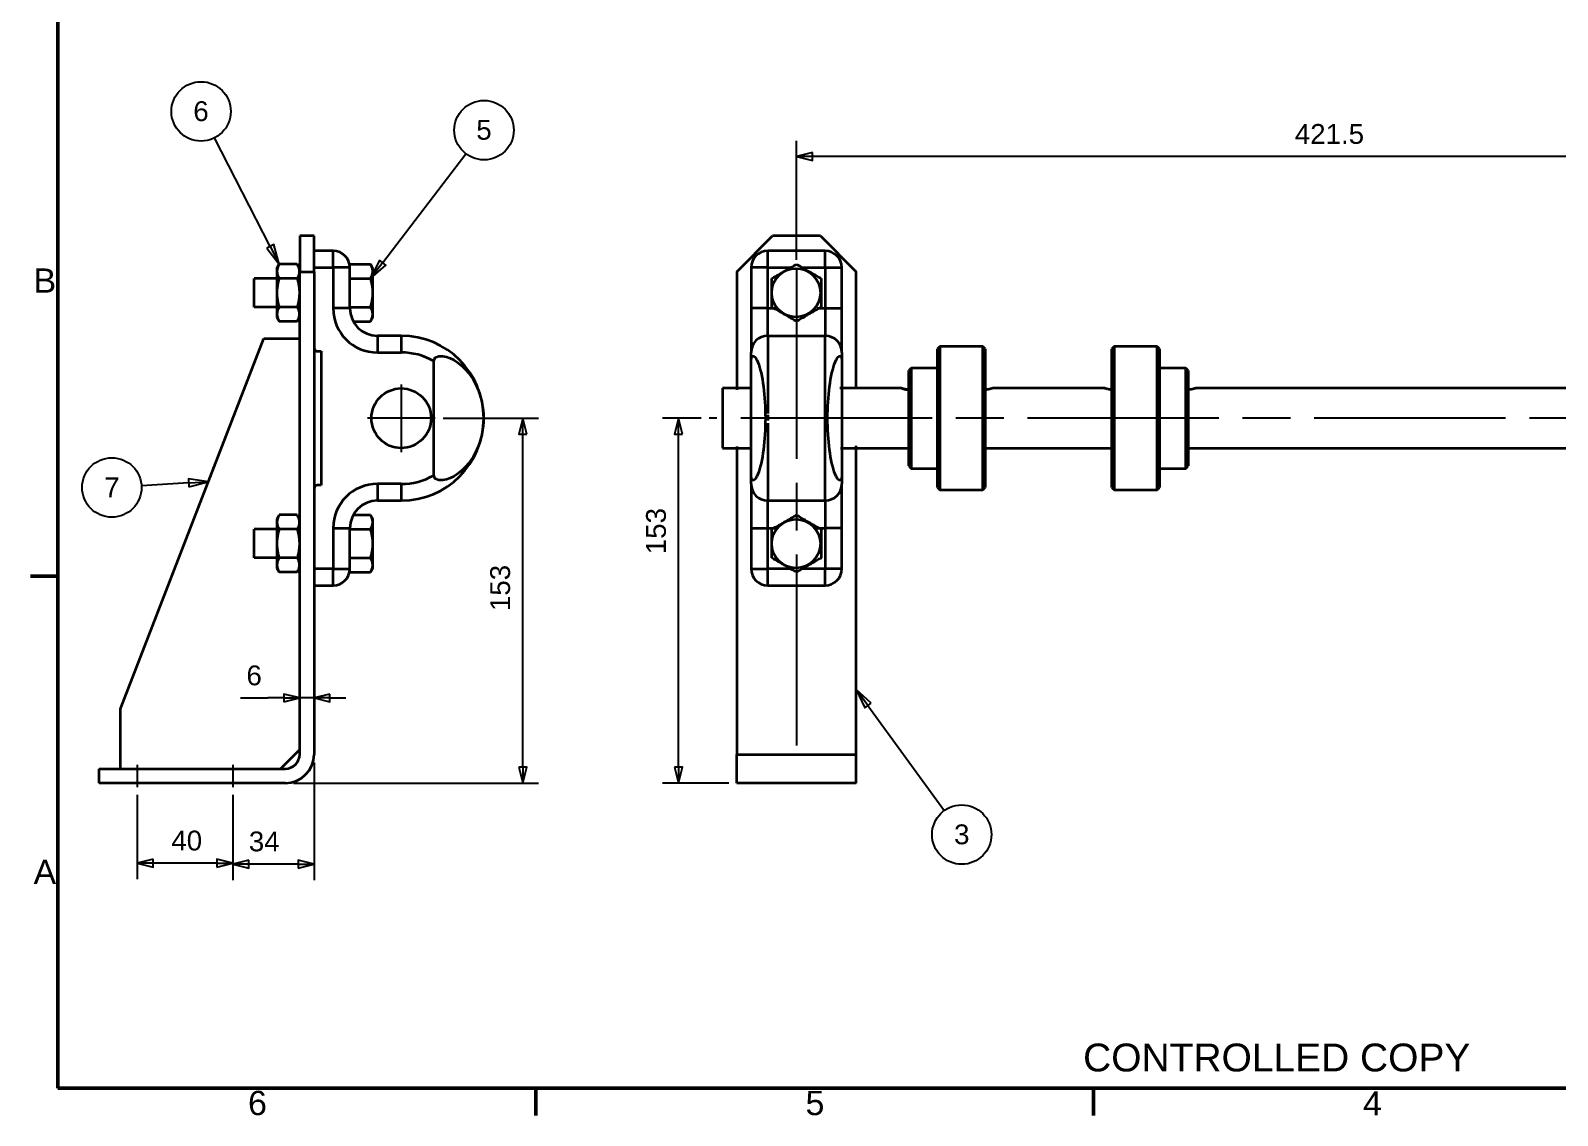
# Paper-space layout 'Roller Drive Assly' of a CAD drawing. Header units: millimetres. Extents: x 0 to 420, y 0 to 297.
# Drawn here: x 6.6 to 198.3, y 6.6 to 142.8 of the extents above; entities that cross this region are included whole.
import ezdxf

# ---------------------------------------------------------------- set-up
doc = ezdxf.new("R2010")
doc.units = ezdxf.units.MM
doc.linetypes.add('ACAD_ISO08W100', pattern=[36, 24, -3, 6, -3])
for name, color, linetype, lineweight in [('2dTransBorder', 7, 'Continuous', 35), ('2dTransTitleBlock', 7, 'Continuous', 35), ('Center Mark', 7, 'ACAD_ISO08W100', 25), ('Centerline', 7, 'ACAD_ISO08W100', 25), ('Dimensions', 5, 'Continuous', 25), ('Leader Lines', 5, 'Continuous', 25), ('Tangent Edges', 7, 'Continuous', 50), ('Visible Edges', 7, 'Continuous', 50)]:
    doc.layers.add(name, color=color, linetype=linetype, lineweight=lineweight)
doc.layers.add('Title', color=7, linetype='Continuous')
doc.styles.add('Current-ISO', font='ARIAL.TTF')
doc.styles.add('Text Style19', font='ARIAL.TTF')
doc.styles.add('Text Style6', font='ARIAL.TTF')

# ---------------------------------------------------------------- blocks, each defined once
blk = doc.blocks.new('2dCenterMark1')
at = {"layer": 'Center Mark', "lineweight": 25}
for p, q in [((53.1, 98.35), (53.1, 89.85)), ((57.35, 94.1), (48.85, 94.1))]:
    blk.add_line(p, q, dxfattribs=at)
blk = doc.blocks.new('2dTransSymbol1')
at = {"color": 179}
for points in [[(68.85, 92.1), (68.35, 94.1), (67.85, 92.1), (68.85, 92.1)], [(67.85, 50.29), (68.35, 48.29), (68.85, 50.29), (67.85, 50.29)]]:
    blk.add_solid(points, dxfattribs=at)
at = {"layer": 'Dimensions', "color": 179, "linetype": 'Continuous', "lineweight": 25, "true_color": 0x262659}
for p, q in [((58.35, 94.1), (70.35, 94.1)), ((68.35, 94.1), (67.85, 92.1)), ((68.35, 92.1), (68.35, 94.1)), ((68.85, 92.1), (68.35, 94.1)), ((67.85, 92.1), (68.85, 92.1)), ((68.35, 50.29), (68.35, 92.1)), ((67.85, 50.29), (68.35, 48.29)), ((68.85, 50.29), (67.85, 50.29)), ((68.35, 50.29), (68.35, 48.29)), ((68.35, 48.29), (68.85, 50.29)), ((39.55, 48.29), (70.35, 48.29))]:
    blk.add_line(p, q, dxfattribs=at)
for points in [[(68.85, 92.1), (68.35, 94.1), (67.85, 92.1), (68.85, 92.1)], [(67.85, 50.29), (68.35, 48.29), (68.85, 50.29), (67.85, 50.29)]]:
    blk.add_lwpolyline(points, dxfattribs=at)
at = {"layer": 'Dimensions', "color": 18, "linetype": 'Continuous', "lineweight": 25, "true_color": 0x000000, "insert": (66.79, 69.88), "char_height": 2.489, "attachment_point": 7, "rotation": 90, "style": 'Text Style6'}
blk.add_mtext('153', dxfattribs=at)
blk = doc.blocks.new('2dCenterLine1')
at = {"layer": 'Centerline', "lineweight": 25}
blk.add_line((407.74, 94.1), (91.76, 94.1), dxfattribs=at)
blk = doc.blocks.new('2dTransSymbol2')
at = {"color": 179}
for points in [[(88.42, 92.1), (87.92, 94.1), (87.42, 92.1), (88.42, 92.1)], [(87.42, 50.29), (87.92, 48.29), (88.42, 50.29), (87.42, 50.29)]]:
    blk.add_solid(points, dxfattribs=at)
at = {"layer": 'Dimensions', "color": 179, "linetype": 'Continuous', "lineweight": 25, "true_color": 0x262659}
for p, q in [((90.76, 94.1), (85.92, 94.1)), ((87.92, 94.1), (87.42, 92.1)), ((87.92, 92.1), (87.92, 94.1)), ((88.42, 92.1), (87.92, 94.1)), ((87.42, 92.1), (88.42, 92.1)), ((87.92, 50.29), (87.92, 92.1)), ((87.42, 50.29), (87.92, 48.29)), ((88.42, 50.29), (87.42, 50.29)), ((87.92, 50.29), (87.92, 48.29)), ((87.92, 48.29), (88.42, 50.29)), ((94.22, 48.29), (85.92, 48.29))]:
    blk.add_line(p, q, dxfattribs=at)
for points in [[(88.42, 92.1), (87.92, 94.1), (87.42, 92.1), (88.42, 92.1)], [(87.42, 50.29), (87.92, 48.29), (88.42, 50.29), (87.42, 50.29)]]:
    blk.add_lwpolyline(points, dxfattribs=at)
at = {"layer": 'Dimensions', "color": 18, "linetype": 'Continuous', "lineweight": 25, "true_color": 0x000000, "insert": (86.36, 77.02), "char_height": 2.489, "attachment_point": 7, "rotation": 90, "style": 'Text Style6'}
blk.add_mtext('153', dxfattribs=at)
blk = doc.blocks.new('2dCenterLine4')
at = {"layer": 'Centerline', "lineweight": 25}
blk.add_line((102.72, 112.99), (102.72, 51.39), dxfattribs=at)
blk = doc.blocks.new('2dTransSymbol7')
at = {"color": 179}
for points in [[(104.72, 127.44), (102.72, 126.94), (104.72, 126.44), (104.72, 127.44)], [(227.17, 126.44), (229.17, 126.94), (227.17, 127.44), (227.17, 126.44)]]:
    blk.add_solid(points, dxfattribs=at)
at = {"layer": 'Dimensions', "color": 179, "linetype": 'Continuous', "lineweight": 25, "true_color": 0x262659}
for p, q in [((102.72, 113.99), (102.72, 128.94)), ((229.17, 113.99), (229.17, 128.94)), ((104.72, 127.44), (102.72, 126.94)), ((104.72, 126.94), (102.72, 126.94)), ((102.72, 126.94), (104.72, 126.44)), ((104.72, 126.44), (104.72, 127.44)), ((227.17, 126.94), (104.72, 126.94)), ((229.17, 126.94), (227.17, 127.44)), ((227.17, 127.44), (227.17, 126.44)), ((227.17, 126.94), (229.17, 126.94)), ((227.17, 126.44), (229.17, 126.94))]:
    blk.add_line(p, q, dxfattribs=at)
for points in [[(104.72, 127.44), (102.72, 126.94), (104.72, 126.44), (104.72, 127.44)], [(227.17, 126.44), (229.17, 126.94), (227.17, 127.44), (227.17, 126.44)]]:
    blk.add_lwpolyline(points, dxfattribs=at)
at = {"layer": 'Dimensions', "linetype": 'Continuous', "lineweight": 25, "insert": (165.29, 128.51), "char_height": 2.489, "attachment_point": 7, "style": 'Text Style6'}
blk.add_mtext('421.5', dxfattribs=at)
blk = doc.blocks.new('2dTransSymbol16')
at = {"color": 179}
for points in [[(38.35, 58.47), (40.35, 58.97), (38.35, 59.47), (38.35, 58.47)], [(44.15, 59.47), (42.15, 58.97), (44.15, 58.47), (44.15, 59.47)]]:
    blk.add_solid(points, dxfattribs=at)
at = {"layer": 'Dimensions', "color": 179, "linetype": 'Continuous', "lineweight": 25, "true_color": 0x262659}
for p, q in [((40.35, 58.97), (38.35, 59.47)), ((38.35, 59.47), (38.35, 58.47)), ((44.15, 59.47), (42.15, 58.97)), ((44.15, 58.47), (44.15, 59.47)), ((32.9, 58.97), (36.35, 58.97)), ((38.35, 58.97), (36.35, 58.97)), ((38.35, 58.97), (40.35, 58.97)), ((38.35, 58.47), (40.35, 58.97)), ((42.15, 58.97), (40.35, 58.97)), ((44.15, 58.97), (42.15, 58.97)), ((42.15, 58.97), (44.15, 58.47)), ((44.15, 58.97), (46.15, 58.97))]:
    blk.add_line(p, q, dxfattribs=at)
for points in [[(38.35, 58.47), (40.35, 58.97), (38.35, 59.47), (38.35, 58.47)], [(44.15, 59.47), (42.15, 58.97), (44.15, 58.47), (44.15, 59.47)]]:
    blk.add_lwpolyline(points, dxfattribs=at)
at = {"layer": 'Dimensions', "color": 178, "linetype": 'Continuous', "lineweight": 25, "true_color": 0x000005, "insert": (33.66, 60.53), "char_height": 2.49, "attachment_point": 7, "style": 'Text Style6'}
blk.add_mtext('6', dxfattribs=at)
blk = doc.blocks.new('2dCenterLine11')
at = {"layer": 'Centerline', "lineweight": 25}
blk.add_line((19.95, 50.59), (19.95, 47.79), dxfattribs=at)
blk = doc.blocks.new('2dCenterLine12')
at = {"layer": 'Centerline', "lineweight": 25}
blk.add_line((31.95, 50.59), (31.95, 47.79), dxfattribs=at)
blk = doc.blocks.new('2dTransSymbol17')
at = {"color": 179}
for points in [[(33.95, 38.61), (31.95, 38.11), (33.95, 37.61), (33.95, 38.61)], [(40.15, 37.61), (42.15, 38.11), (40.15, 38.61), (40.15, 37.61)]]:
    blk.add_solid(points, dxfattribs=at)
at = {"layer": 'Dimensions', "color": 179, "linetype": 'Continuous', "lineweight": 25, "true_color": 0x262659}
for p, q in [((42.15, 50.89), (42.15, 36.11)), ((31.95, 46.79), (31.95, 36.11)), ((33.95, 38.61), (31.95, 38.11)), ((33.95, 37.61), (33.95, 38.61)), ((42.15, 38.11), (40.15, 38.61)), ((40.15, 38.61), (40.15, 37.61)), ((33.95, 38.11), (31.95, 38.11)), ((31.95, 38.11), (33.95, 37.61)), ((40.15, 38.11), (33.95, 38.11)), ((40.15, 38.11), (42.15, 38.11)), ((40.15, 37.61), (42.15, 38.11))]:
    blk.add_line(p, q, dxfattribs=at)
for points in [[(33.95, 38.61), (31.95, 38.11), (33.95, 37.61), (33.95, 38.61)], [(40.15, 37.61), (42.15, 38.11), (40.15, 38.61), (40.15, 37.61)]]:
    blk.add_lwpolyline(points, dxfattribs=at)
at = {"layer": 'Dimensions', "linetype": 'Continuous', "lineweight": 25, "insert": (33.96, 39.68), "char_height": 2.489, "attachment_point": 7, "style": 'Text Style6'}
blk.add_mtext('34', dxfattribs=at)
blk = doc.blocks.new('2dTransSymbol18')
at = {"color": 179}
for points in [[(21.95, 38.72), (19.95, 38.22), (21.95, 37.72), (21.95, 38.72)], [(29.95, 37.72), (31.95, 38.22), (29.95, 38.72), (29.95, 37.72)]]:
    blk.add_solid(points, dxfattribs=at)
at = {"layer": 'Dimensions', "color": 179, "linetype": 'Continuous', "lineweight": 25, "true_color": 0x262659}
for p, q in [((19.95, 46.79), (19.95, 36.22)), ((31.95, 46.79), (31.95, 36.22)), ((21.95, 38.72), (19.95, 38.22)), ((21.95, 37.72), (21.95, 38.72)), ((31.95, 38.22), (29.95, 38.72)), ((29.95, 38.72), (29.95, 37.72)), ((21.95, 38.22), (19.95, 38.22)), ((19.95, 38.22), (21.95, 37.72)), ((29.95, 38.22), (21.95, 38.22)), ((29.95, 38.22), (31.95, 38.22)), ((29.95, 37.72), (31.95, 38.22))]:
    blk.add_line(p, q, dxfattribs=at)
for points in [[(21.95, 38.72), (19.95, 38.22), (21.95, 37.72), (21.95, 38.72)], [(29.95, 37.72), (31.95, 38.22), (29.95, 38.72), (29.95, 37.72)]]:
    blk.add_lwpolyline(points, dxfattribs=at)
at = {"layer": 'Dimensions', "linetype": 'Continuous', "lineweight": 25, "insert": (24.23, 39.79), "char_height": 2.489, "attachment_point": 7, "style": 'Text Style6'}
blk.add_mtext('40', dxfattribs=at)
blk = doc.blocks.new('2dTransSymbol27')
at = {"color": 179}
blk.add_solid([(112.1, 58.31), (110.22, 60.04), (111.29, 57.72), (112.1, 58.31)], dxfattribs=at)
at = {"layer": 'Leader Lines', "color": 179, "linetype": 'Continuous', "lineweight": 25, "true_color": 0x262659}
for p, q in [((111.69, 58.01), (110.22, 60.04)), ((112.1, 58.31), (110.22, 60.04)), ((110.22, 60.04), (111.29, 57.72)), ((111.29, 57.72), (112.1, 58.31)), ((111.69, 58.01), (121.29, 44.82))]:
    blk.add_line(p, q, dxfattribs=at)
blk.add_lwpolyline([(112.1, 58.31), (110.22, 60.04), (111.29, 57.72), (112.1, 58.31)], dxfattribs=at)
blk.add_circle((123.47, 41.82), 3.73, dxfattribs=at)
at = {"layer": 'Leader Lines', "color": 18, "linetype": 'Continuous', "lineweight": 25, "true_color": 0x010000, "insert": (122.51, 40.57), "char_height": 2.49, "attachment_point": 7, "style": 'Text Style19'}
blk.add_mtext('3', dxfattribs=at)
blk = doc.blocks.new('2dTransSymbol28')
at = {"color": 179}
blk.add_solid([(50.37, 113.94), (49.25, 111.65), (51.17, 113.33), (50.37, 113.94)], dxfattribs=at)
at = {"layer": 'Leader Lines', "color": 179, "linetype": 'Continuous', "lineweight": 25, "true_color": 0x262659}
for p, q in [((50.77, 113.64), (61.22, 127.3)), ((50.37, 113.94), (49.25, 111.65)), ((50.77, 113.64), (49.25, 111.65)), ((49.25, 111.65), (51.17, 113.33)), ((51.17, 113.33), (50.37, 113.94))]:
    blk.add_line(p, q, dxfattribs=at)
blk.add_lwpolyline([(50.37, 113.94), (49.25, 111.65), (51.17, 113.33), (50.37, 113.94)], dxfattribs=at)
blk.add_circle((63.49, 130.26), 3.73, dxfattribs=at)
at = {"layer": 'Leader Lines', "color": 18, "linetype": 'Continuous', "lineweight": 25, "true_color": 0x020002, "insert": (62.52, 129.03), "char_height": 2.49, "attachment_point": 7, "style": 'Text Style19'}
blk.add_mtext('5', dxfattribs=at)
blk = doc.blocks.new('2dTransSymbol29')
at = {"color": 179}
blk.add_solid([(36.2, 115.45), (37.79, 113.45), (37.09, 115.9), (36.2, 115.45)], dxfattribs=at)
at = {"layer": 'Leader Lines', "color": 179, "linetype": 'Continuous', "lineweight": 25, "true_color": 0x262659}
for p, q in [((36.65, 115.67), (29.66, 129.31)), ((37.09, 115.9), (36.2, 115.45)), ((36.2, 115.45), (37.79, 113.45)), ((36.65, 115.67), (37.79, 113.45)), ((37.79, 113.45), (37.09, 115.9))]:
    blk.add_line(p, q, dxfattribs=at)
blk.add_lwpolyline([(36.2, 115.45), (37.79, 113.45), (37.09, 115.9), (36.2, 115.45)], dxfattribs=at)
blk.add_circle((27.96, 132.62), 3.73, dxfattribs=at)
at = {"layer": 'Leader Lines', "color": 18, "linetype": 'Continuous', "lineweight": 25, "true_color": 0x000000, "insert": (26.99, 131.37), "char_height": 2.49, "attachment_point": 7, "style": 'Text Style19'}
blk.add_mtext('6', dxfattribs=at)
blk = doc.blocks.new('2dTransSymbol30')
at = {"color": 179}
blk.add_solid([(26.43, 85.47), (28.9, 86.12), (26.37, 86.47), (26.43, 85.47)], dxfattribs=at)
at = {"layer": 'Leader Lines', "color": 179, "linetype": 'Continuous', "lineweight": 25, "true_color": 0x262659}
for p, q in [((28.9, 86.12), (26.37, 86.47)), ((26.37, 86.47), (26.43, 85.47)), ((26.4, 85.97), (20.48, 85.62)), ((26.4, 85.97), (28.9, 86.12)), ((26.43, 85.47), (28.9, 86.12))]:
    blk.add_line(p, q, dxfattribs=at)
blk.add_lwpolyline([(26.43, 85.47), (28.9, 86.12), (26.37, 86.47), (26.43, 85.47)], dxfattribs=at)
blk.add_circle((16.76, 85.4), 3.73, dxfattribs=at)
at = {"layer": 'Leader Lines', "color": 18, "linetype": 'Continuous', "lineweight": 25, "true_color": 0x000000, "insert": (15.8, 84.17), "char_height": 2.49, "attachment_point": 7, "style": 'Text Style19'}
blk.add_mtext('7', dxfattribs=at)
blk = doc.blocks.new('Default Border')
at = {"layer": '2dTransBorder', "color": 179, "linetype": 'Continuous', "lineweight": 50, "true_color": 0x262659}
for points in [[(10, 10), (10, 287), (410, 287), (410, 10), (10, 10)], [(10, 74.25), (6.55, 74.25)], [(70, 10), (70, 6.55)], [(140, 10), (140, 6.55)]]:
    blk.add_lwpolyline(points, dxfattribs=at)
at = {"layer": '2dTransBorder', "color": 179, "lineweight": 211, "char_height": 3.05, "attachment_point": 7, "style": 'Current-ISO'}
for s, insert in [('B', (6.93, 109.85)), ('A', (6.93, 35.6)), ('6', (33.86, 6.55)), ('5', (103.86, 6.55)), ('4', (173.86, 6.55))]:
    blk.add_mtext(s, dxfattribs=dict(at, insert=insert))
blk = doc.blocks.new('Title')
at = {"layer": '2dTransBorder'}
blk.add_blockref('Default Border', (-10, -10), dxfattribs=at)
at = {"layer": '2dTransTitleBlock', "color": 179, "lineweight": 5, "insert": (128.71, 2.03), "char_height": 3.5, "attachment_point": 7, "line_spacing_factor": 0.860831, "style": 'Current-ISO'}
blk.add_mtext('CONTROLLED COPY', dxfattribs=at)

psp = doc.layouts.new('Roller Drive Assly')

# ---------------------------------------------------------------- linework, layer by layer
at = {"layer": 'Tangent Edges', "color": 179, "linetype": 'Continuous', "lineweight": 35, "true_color": 0x262659}
for p, q in [((44.55, 115.1), (42.15, 115.1)), ((46.65, 107.9), (46.65, 113)), ((50.1, 83.75), (53.1, 83.75)), ((46.65, 75.2), (46.65, 80.3)), ((42.15, 73.1), (44.55, 73.1))]:
    psp.add_line(p, q, dxfattribs=at).dxf.unprotected_set("ltscale", 0)
at = {"layer": 'Tangent Edges', "color": 179, "linetype": 'Continuous', "lineweight": 35, "true_color": 0x1a1a3e}
for p, q in [((44.55, 113), (44.55, 115.1)), ((42.15, 113), (44.55, 113)), ((46.65, 113), (44.55, 113)), ((44.55, 113), (44.55, 107.9)), ((46.65, 107.9), (44.55, 107.9)), ((50.1, 104.45), (50.1, 102.35)), ((53.1, 104.45), (53.1, 102.35)), ((50.1, 102.35), (53.1, 102.35)), ((50.1, 85.85), (50.1, 83.75)), ((53.1, 85.85), (50.1, 85.85)), ((53.1, 85.85), (53.1, 83.75)), ((44.55, 80.3), (46.65, 80.3)), ((44.55, 80.3), (44.55, 75.2)), ((44.55, 75.2), (42.15, 75.2)), ((44.55, 75.2), (46.65, 75.2)), ((44.55, 73.1), (44.55, 75.2))]:
    psp.add_line(p, q, dxfattribs=at).dxf.unprotected_set("ltscale", 0)
at = {"layer": 'Tangent Edges', "color": 179, "linetype": 'Continuous', "lineweight": 35, "true_color": 0x262659}
for centre, radius, start, end in [((44.55, 113), 2.1, 0, 90), ((50.1, 107.9), 3.45, 180, 270), ((50.1, 80.3), 3.45, 90, 180), ((44.55, 75.2), 2.1, 270, 0)]:
    psp.add_arc(centre, radius, start, end, dxfattribs=at).dxf.unprotected_set("ltscale", 0)
at = {"layer": 'Tangent Edges', "color": 179, "linetype": 'Continuous', "lineweight": 35, "true_color": 0x1a1a3e}
for centre, radius, start, end in [((50.1, 107.9), 5.55, 180, 270), ((53.1, 94.1), 8.25, 60.4189, 90), ((53.1, 94.1), 8.25, 270, 299.5811), ((50.1, 80.3), 5.55, 90, 180)]:
    psp.add_arc(centre, radius, start, end, dxfattribs=at).dxf.unprotected_set("ltscale", 0)
at = {"layer": 'Visible Edges', "color": 179, "linetype": 'Continuous', "lineweight": 35, "true_color": 0x262659}
for p, q in [((40.35, 116.99), (40.35, 112.49)), ((42.15, 116.99), (40.35, 116.99)), ((42.15, 112.49), (42.15, 116.99)), ((37.47, 112.91), (37.77, 113.42)), ((40.04, 113.45), (37.79, 113.45)), ((40.35, 112.91), (40.06, 113.42)), ((46.65, 113), (46.65, 113.45)), ((46.65, 113.45), (49.22, 113.45)), ((49.53, 112.91), (49.24, 113.42)), ((34.65, 108.05), (34.65, 111.65)), ((37.47, 111.65), (34.65, 111.65)), ((37.47, 112.91), (37.47, 109.85)), ((40.07, 111.65), (37.76, 111.65)), ((40.35, 51.89), (40.35, 112.49)), ((40.35, 112.49), (42.15, 112.49)), ((42.15, 112.49), (42.15, 51.89)), ((46.65, 111.65), (49.25, 111.65)), ((49.53, 109.85), (49.53, 112.91)), ((37.47, 109.85), (37.47, 106.79)), ((49.53, 106.79), (49.53, 109.85)), ((37.47, 108.05), (34.65, 108.05)), ((40.07, 108.05), (37.76, 108.05)), ((46.65, 108.05), (49.25, 108.05)), ((37.47, 106.79), (37.77, 106.28)), ((40.04, 106.25), (37.79, 106.25)), ((40.35, 106.79), (40.06, 106.28)), ((47.07, 106.25), (49.22, 106.25)), ((49.53, 106.79), (49.24, 106.28)), ((17.85, 57.59), (35.85, 104.09)), ((35.85, 104.09), (40.35, 104.09)), ((53.1, 104.45), (50.1, 104.45)), ((42.6, 102.5), (43.05, 102.5)), ((43.05, 102.5), (43.05, 85.7)), ((57.18, 86.93), (57.18, 101.27)), ((43.05, 85.7), (42.6, 85.7)), ((37.47, 81.41), (37.77, 81.92)), ((37.47, 81.41), (37.47, 78.35)), ((40.04, 81.95), (37.79, 81.95)), ((40.35, 81.41), (40.06, 81.92)), ((47.07, 81.95), (49.22, 81.95)), ((49.53, 81.41), (49.24, 81.92)), ((49.53, 78.35), (49.53, 81.41)), ((34.65, 76.55), (34.65, 80.15)), ((37.47, 80.15), (34.65, 80.15)), ((40.07, 80.15), (37.76, 80.15)), ((46.65, 80.15), (49.25, 80.15)), ((37.47, 78.35), (37.47, 75.29)), ((49.53, 75.29), (49.53, 78.35)), ((37.47, 76.55), (34.65, 76.55)), ((37.47, 75.29), (37.77, 74.78)), ((40.07, 76.55), (37.76, 76.55)), ((40.35, 75.29), (40.06, 74.78)), ((46.65, 76.55), (49.25, 76.55)), ((46.65, 74.75), (46.65, 75.2)), ((49.53, 75.29), (49.24, 74.78)), ((40.04, 74.75), (37.79, 74.75)), ((46.65, 74.75), (49.22, 74.75)), ((17.85, 50.09), (17.85, 57.59)), ((40.35, 52.49), (37.95, 50.09)), ((15.15, 48.29), (15.15, 50.09)), ((15.15, 50.09), (38.55, 50.09)), ((38.55, 48.29), (15.15, 48.29))]:
    psp.add_line(p, q, dxfattribs=at).dxf.unprotected_set("ltscale", 0)
for p, q in [((95.22, 112.49), (99.72, 116.99)), ((105.72, 116.99), (99.72, 116.99)), ((105.72, 116.99), (110.22, 112.49)), ((99.12, 113), (99.12, 115.1)), ((106.32, 115.1), (99.12, 115.1)), ((106.32, 113), (106.32, 115.1)), ((95.22, 112.49), (95.22, 97.67)), ((97.02, 113), (97.02, 107.9)), ((99.12, 113), (97.02, 113)), ((99.12, 113), (102.29, 113)), ((99.12, 107.9), (99.12, 113)), ((103.27, 113), (106.32, 113)), ((106.32, 113), (108.42, 113)), ((106.32, 113), (106.32, 107.9)), ((108.42, 107.9), (108.42, 113)), ((110.22, 97.78), (110.22, 112.49)), ((97.02, 107.9), (97.02, 102.35)), ((99.12, 107.9), (97.02, 107.9)), ((99.12, 104.45), (99.12, 107.9)), ((99.12, 107.9), (100, 107.9)), ((105.34, 107.9), (106.32, 107.9)), ((106.32, 107.9), (108.42, 107.9)), ((106.32, 107.9), (106.32, 104.45)), ((108.42, 102.35), (108.42, 107.9)), ((108.42, 102.35), (108.42, 107.9)), ((99.12, 104.45), (99.12, 94.71)), ((99.12, 104.45), (106.32, 104.45)), ((106.32, 83.75), (106.32, 104.45)), ((97.02, 101.27), (97.02, 102.35)), ((108.42, 102.35), (108.42, 101.27)), ((120.72, 103.1), (120.42, 102.8)), ((120.42, 85.4), (120.42, 102.8)), ((120.72, 103.1), (120.72, 102.89)), ((120.72, 103.1), (120.72, 85.1)), ((126.12, 103.1), (120.72, 103.1)), ((126.12, 85.1), (126.12, 103.1)), ((126.42, 102.8), (126.12, 103.1)), ((126.42, 102.8), (126.42, 97.45)), ((126.42, 102.8), (126.42, 85.4)), ((142.62, 103.1), (142.32, 102.8)), ((142.32, 85.4), (142.32, 102.8)), ((142.32, 97.55), (142.32, 102.8)), ((142.62, 103.1), (142.62, 85.1)), ((148.02, 103.1), (142.62, 103.1)), ((148.02, 85.1), (148.02, 103.1)), ((148.02, 102.81), (148.02, 103.1)), ((148.32, 102.8), (148.02, 103.1)), ((148.32, 102.8), (148.32, 85.4)), ((97.02, 86.93), (97.02, 101.27)), ((108.42, 101.27), (108.42, 86.93)), ((117.12, 100.4), (116.82, 100.1)), ((116.82, 88.1), (116.82, 100.1)), ((117.12, 100.4), (117.12, 100.11)), ((117.12, 100.4), (117.12, 87.8)), ((120.42, 100.4), (117.12, 100.4)), ((151.62, 100.4), (148.32, 100.4)), ((151.62, 87.8), (151.62, 100.4)), ((151.62, 100.11), (151.62, 100.4)), ((151.92, 100.1), (151.62, 100.4)), ((151.92, 100.1), (151.92, 88.1)), ((93.42, 97.85), (93.42, 90.35)), ((97.03, 97.85), (93.42, 97.85)), ((115.92, 97.85), (108.17, 97.85)), ((141.42, 97.85), (127.32, 97.85)), ((210.72, 97.85), (152.82, 97.85)), ((99.12, 94.51), (99.12, 93.79)), ((99.12, 93.49), (99.12, 83.75)), ((93.42, 90.35), (97.16, 90.35)), ((95.22, 90.53), (95.22, 51.89)), ((108.27, 90.35), (116.96, 90.35)), ((110.22, 51.89), (110.22, 90.64)), ((116.82, 88.1), (116.82, 90.58)), ((126.31, 90.35), (142.36, 90.35)), ((151.82, 90.35), (211.65, 90.35)), ((151.92, 90.48), (151.92, 88.1)), ((97.02, 85.85), (97.02, 86.93)), ((108.42, 86.93), (108.42, 85.85)), ((116.82, 88.1), (117.12, 87.8)), ((117.12, 87.8), (120.42, 87.8)), ((120.42, 85.4), (120.42, 87.83)), ((148.32, 87.8), (151.62, 87.8)), ((148.32, 87.72), (148.32, 85.4)), ((151.62, 87.8), (151.92, 88.1)), ((97.02, 85.85), (97.02, 80.3)), ((97.02, 85.85), (97.02, 80.3)), ((108.42, 80.3), (108.42, 85.85)), ((108.42, 80.3), (108.42, 85.85)), ((120.42, 85.4), (120.72, 85.1)), ((120.72, 85.1), (126.12, 85.1)), ((126.12, 85.1), (126.42, 85.4)), ((126.12, 85.1), (126.12, 85.31)), ((142.32, 85.4), (142.62, 85.1)), ((142.62, 85.23), (142.62, 85.1)), ((142.62, 85.1), (148.02, 85.1)), ((148.02, 85.1), (148.32, 85.4)), ((99.12, 80.3), (99.12, 83.75)), ((99.12, 83.75), (106.32, 83.75)), ((106.32, 83.75), (106.32, 80.3)), ((97.02, 80.3), (97.02, 75.2)), ((97.02, 80.3), (99.12, 80.3)), ((99.12, 75.2), (99.12, 80.3)), ((99.12, 80.3), (100.22, 80.3)), ((105.23, 80.3), (106.32, 80.3)), ((108.42, 80.3), (106.32, 80.3)), ((106.32, 80.3), (106.32, 75.2)), ((108.42, 75.2), (108.42, 80.3)), ((97.02, 75.2), (99.12, 75.2)), ((99.12, 73.1), (99.12, 75.2)), ((102.07, 75.2), (99.12, 75.2)), ((106.32, 75.2), (103.27, 75.2)), ((108.42, 75.2), (106.32, 75.2)), ((106.32, 73.1), (106.32, 75.2)), ((99.12, 73.1), (106.32, 73.1)), ((95.22, 51.89), (110.22, 51.89)), ((95.22, 48.29), (95.22, 51.89)), ((110.22, 48.29), (110.22, 51.89)), ((110.22, 48.29), (95.22, 48.29))]:
    psp.add_line(p, q, dxfattribs=at)
for points in [[(37.79, 113.45), (37.74, 113.36), (37.69, 113.28), (37.65, 113.2), (37.62, 113.12), (37.59, 113.05), (37.56, 112.97), (37.54, 112.9), (37.52, 112.83), (37.51, 112.75), (37.5, 112.68), (37.49, 112.61), (37.49, 112.55), (37.49, 112.48), (37.5, 112.41), (37.5, 112.34), (37.52, 112.27), (37.53, 112.19), (37.55, 112.12), (37.57, 112.05), (37.6, 111.97), (37.63, 111.9), (37.67, 111.82), (37.71, 111.73), (37.76, 111.65)], [(40.07, 111.65), (40.12, 111.73), (40.16, 111.82), (40.19, 111.9), (40.23, 111.97), (40.25, 112.05), (40.28, 112.12), (40.3, 112.19), (40.31, 112.27), (40.32, 112.34), (40.33, 112.41), (40.34, 112.48), (40.34, 112.55), (40.33, 112.61), (40.33, 112.68), (40.32, 112.75), (40.3, 112.83), (40.29, 112.9), (40.26, 112.97), (40.24, 113.05), (40.21, 113.12), (40.17, 113.2), (40.13, 113.28), (40.09, 113.36), (40.04, 113.45)], [(49.25, 111.65), (49.3, 111.73), (49.34, 111.82), (49.37, 111.9), (49.41, 111.97), (49.43, 112.05), (49.46, 112.12), (49.48, 112.19), (49.49, 112.27), (49.5, 112.34), (49.51, 112.41), (49.52, 112.48), (49.52, 112.55), (49.51, 112.61), (49.51, 112.68), (49.5, 112.75), (49.48, 112.83), (49.47, 112.9), (49.44, 112.97), (49.42, 113.05), (49.39, 113.12), (49.35, 113.2), (49.31, 113.28), (49.27, 113.36), (49.22, 113.45)], [(37.76, 111.65), (37.73, 111.57), (37.71, 111.49), (37.69, 111.42), (37.67, 111.34), (37.65, 111.27), (37.64, 111.19), (37.62, 111.11), (37.6, 111.04), (37.59, 110.97), (37.57, 110.89), (37.56, 110.82), (37.55, 110.74), (37.54, 110.67), (37.53, 110.6), (37.52, 110.52), (37.51, 110.45), (37.5, 110.38), (37.49, 110.3), (37.49, 110.23), (37.48, 110.15), (37.48, 110.08), (37.48, 110), (37.47, 109.93), (37.47, 109.85)], [(40.35, 109.85), (40.35, 109.93), (40.35, 110), (40.35, 110.08), (40.34, 110.15), (40.34, 110.23), (40.33, 110.3), (40.33, 110.38), (40.32, 110.45), (40.31, 110.52), (40.3, 110.6), (40.29, 110.67), (40.28, 110.74), (40.27, 110.82), (40.25, 110.89), (40.24, 110.97), (40.22, 111.04), (40.21, 111.11), (40.19, 111.19), (40.17, 111.27), (40.15, 111.34), (40.14, 111.42), (40.11, 111.49), (40.09, 111.57), (40.07, 111.65)], [(49.53, 109.85), (49.53, 109.93), (49.53, 110), (49.53, 110.08), (49.52, 110.15), (49.52, 110.23), (49.51, 110.3), (49.51, 110.38), (49.5, 110.45), (49.49, 110.52), (49.48, 110.6), (49.47, 110.67), (49.46, 110.74), (49.45, 110.82), (49.43, 110.89), (49.42, 110.97), (49.4, 111.04), (49.39, 111.11), (49.37, 111.19), (49.35, 111.27), (49.33, 111.34), (49.32, 111.42), (49.29, 111.49), (49.27, 111.57), (49.25, 111.65)], [(37.47, 109.85), (37.47, 109.77), (37.48, 109.7), (37.48, 109.62), (37.48, 109.55), (37.49, 109.47), (37.49, 109.4), (37.5, 109.32), (37.51, 109.25), (37.52, 109.18), (37.53, 109.1), (37.54, 109.03), (37.55, 108.96), (37.56, 108.88), (37.57, 108.81), (37.59, 108.73), (37.6, 108.66), (37.62, 108.59), (37.64, 108.51), (37.65, 108.43), (37.67, 108.36), (37.69, 108.28), (37.71, 108.21), (37.73, 108.13), (37.76, 108.05)], [(40.07, 108.05), (40.09, 108.13), (40.11, 108.21), (40.14, 108.28), (40.15, 108.36), (40.17, 108.43), (40.19, 108.51), (40.21, 108.59), (40.22, 108.66), (40.24, 108.73), (40.25, 108.81), (40.27, 108.88), (40.28, 108.96), (40.29, 109.03), (40.3, 109.1), (40.31, 109.18), (40.32, 109.25), (40.33, 109.32), (40.33, 109.4), (40.34, 109.47), (40.34, 109.55), (40.35, 109.62), (40.35, 109.7), (40.35, 109.77), (40.35, 109.85)], [(49.25, 108.05), (49.27, 108.13), (49.29, 108.21), (49.32, 108.28), (49.33, 108.36), (49.35, 108.43), (49.37, 108.51), (49.39, 108.59), (49.4, 108.66), (49.42, 108.73), (49.43, 108.81), (49.45, 108.88), (49.46, 108.96), (49.47, 109.03), (49.48, 109.1), (49.49, 109.18), (49.5, 109.25), (49.51, 109.32), (49.51, 109.4), (49.52, 109.47), (49.52, 109.55), (49.53, 109.62), (49.53, 109.7), (49.53, 109.77), (49.53, 109.85)], [(37.76, 108.05), (37.71, 107.97), (37.67, 107.88), (37.63, 107.8), (37.6, 107.73), (37.57, 107.65), (37.55, 107.58), (37.53, 107.51), (37.52, 107.43), (37.5, 107.36), (37.5, 107.29), (37.49, 107.22), (37.49, 107.15), (37.49, 107.09), (37.5, 107.02), (37.51, 106.95), (37.52, 106.87), (37.54, 106.8), (37.56, 106.73), (37.59, 106.65), (37.62, 106.58), (37.65, 106.5), (37.69, 106.42), (37.74, 106.34), (37.79, 106.25)], [(40.04, 106.25), (40.09, 106.34), (40.13, 106.42), (40.17, 106.5), (40.21, 106.58), (40.24, 106.65), (40.26, 106.73), (40.29, 106.8), (40.3, 106.87), (40.32, 106.95), (40.33, 107.02), (40.33, 107.09), (40.34, 107.15), (40.34, 107.22), (40.33, 107.29), (40.32, 107.36), (40.31, 107.43), (40.3, 107.51), (40.28, 107.58), (40.25, 107.65), (40.23, 107.73), (40.19, 107.8), (40.16, 107.88), (40.12, 107.97), (40.07, 108.05)], [(49.22, 106.25), (49.27, 106.34), (49.31, 106.42), (49.35, 106.5), (49.39, 106.58), (49.42, 106.65), (49.44, 106.73), (49.47, 106.8), (49.48, 106.87), (49.5, 106.95), (49.51, 107.02), (49.51, 107.09), (49.52, 107.15), (49.52, 107.22), (49.51, 107.29), (49.5, 107.36), (49.49, 107.43), (49.48, 107.51), (49.46, 107.58), (49.43, 107.65), (49.41, 107.73), (49.37, 107.8), (49.34, 107.88), (49.3, 107.97), (49.25, 108.05)], [(57.18, 101.27), (57.37, 101.72), (57.82, 101.89), (58.3, 101.89), (58.79, 101.79), (59.25, 101.62), (59.68, 101.41), (60.1, 101.14), (60.51, 100.84), (60.88, 100.5), (61.22, 100.16), (61.54, 99.78), (61.85, 99.36), (62.13, 98.94), (62.37, 98.51), (62.59, 98.04), (62.79, 97.58), (62.95, 97.12), (63.1, 96.63), (63.22, 96.13), (63.31, 95.61), (63.38, 95.1), (63.42, 94.59), (63.43, 94.1), (63.42, 93.61), (63.38, 93.1), (63.31, 92.59), (63.22, 92.07), (63.1, 91.57), (62.95, 91.08), (62.79, 90.62), (62.59, 90.16), (62.37, 89.69), (62.13, 89.26), (61.85, 88.84), (61.54, 88.42), (61.22, 88.04), (60.88, 87.7), (60.51, 87.36), (60.1, 87.06), (59.68, 86.79), (59.25, 86.58), (58.79, 86.41), (58.3, 86.31), (57.82, 86.31), (57.37, 86.48), (57.18, 86.93)], [(37.79, 81.95), (37.74, 81.86), (37.69, 81.78), (37.65, 81.7), (37.62, 81.62), (37.59, 81.55), (37.56, 81.47), (37.54, 81.4), (37.52, 81.33), (37.51, 81.25), (37.5, 81.18), (37.49, 81.11), (37.49, 81.05), (37.49, 80.98), (37.5, 80.91), (37.5, 80.84), (37.52, 80.77), (37.53, 80.69), (37.55, 80.62), (37.57, 80.55), (37.6, 80.47), (37.63, 80.4), (37.67, 80.32), (37.71, 80.23), (37.76, 80.15)], [(40.07, 80.15), (40.12, 80.23), (40.16, 80.32), (40.19, 80.4), (40.23, 80.47), (40.25, 80.55), (40.28, 80.62), (40.3, 80.69), (40.31, 80.77), (40.32, 80.84), (40.33, 80.91), (40.34, 80.98), (40.34, 81.05), (40.33, 81.11), (40.33, 81.18), (40.32, 81.25), (40.3, 81.33), (40.29, 81.4), (40.26, 81.47), (40.24, 81.55), (40.21, 81.62), (40.17, 81.7), (40.13, 81.78), (40.09, 81.86), (40.04, 81.95)], [(49.25, 80.15), (49.3, 80.23), (49.34, 80.32), (49.37, 80.4), (49.41, 80.47), (49.43, 80.55), (49.46, 80.62), (49.48, 80.69), (49.49, 80.77), (49.5, 80.84), (49.51, 80.91), (49.52, 80.98), (49.52, 81.05), (49.51, 81.11), (49.51, 81.18), (49.5, 81.25), (49.48, 81.33), (49.47, 81.4), (49.44, 81.47), (49.42, 81.55), (49.39, 81.62), (49.35, 81.7), (49.31, 81.78), (49.27, 81.86), (49.22, 81.95)], [(37.76, 80.15), (37.73, 80.07), (37.71, 79.99), (37.69, 79.92), (37.67, 79.84), (37.65, 79.77), (37.64, 79.69), (37.62, 79.61), (37.6, 79.54), (37.59, 79.47), (37.57, 79.39), (37.56, 79.32), (37.55, 79.24), (37.54, 79.17), (37.53, 79.1), (37.52, 79.02), (37.51, 78.95), (37.5, 78.88), (37.49, 78.8), (37.49, 78.73), (37.48, 78.65), (37.48, 78.58), (37.48, 78.5), (37.47, 78.43), (37.47, 78.35)], [(40.35, 78.35), (40.35, 78.43), (40.35, 78.5), (40.35, 78.58), (40.34, 78.65), (40.34, 78.73), (40.33, 78.8), (40.33, 78.88), (40.32, 78.95), (40.31, 79.02), (40.3, 79.1), (40.29, 79.17), (40.28, 79.24), (40.27, 79.32), (40.25, 79.39), (40.24, 79.47), (40.22, 79.54), (40.21, 79.61), (40.19, 79.69), (40.17, 79.77), (40.15, 79.84), (40.14, 79.92), (40.11, 79.99), (40.09, 80.07), (40.07, 80.15)], [(49.53, 78.35), (49.53, 78.43), (49.53, 78.5), (49.53, 78.58), (49.52, 78.65), (49.52, 78.73), (49.51, 78.8), (49.51, 78.88), (49.5, 78.95), (49.49, 79.02), (49.48, 79.1), (49.47, 79.17), (49.46, 79.24), (49.45, 79.32), (49.43, 79.39), (49.42, 79.47), (49.4, 79.54), (49.39, 79.61), (49.37, 79.69), (49.35, 79.77), (49.33, 79.84), (49.32, 79.92), (49.29, 79.99), (49.27, 80.07), (49.25, 80.15)], [(37.47, 78.35), (37.47, 78.27), (37.48, 78.2), (37.48, 78.12), (37.48, 78.05), (37.49, 77.97), (37.49, 77.9), (37.5, 77.82), (37.51, 77.75), (37.52, 77.68), (37.53, 77.6), (37.54, 77.53), (37.55, 77.46), (37.56, 77.38), (37.57, 77.31), (37.59, 77.23), (37.6, 77.16), (37.62, 77.09), (37.64, 77.01), (37.65, 76.93), (37.67, 76.86), (37.69, 76.78), (37.71, 76.71), (37.73, 76.63), (37.76, 76.55)], [(40.07, 76.55), (40.09, 76.63), (40.11, 76.71), (40.14, 76.78), (40.15, 76.86), (40.17, 76.93), (40.19, 77.01), (40.21, 77.09), (40.22, 77.16), (40.24, 77.23), (40.25, 77.31), (40.27, 77.38), (40.28, 77.46), (40.29, 77.53), (40.3, 77.6), (40.31, 77.68), (40.32, 77.75), (40.33, 77.82), (40.33, 77.9), (40.34, 77.97), (40.34, 78.05), (40.35, 78.12), (40.35, 78.2), (40.35, 78.27), (40.35, 78.35)], [(49.25, 76.55), (49.27, 76.63), (49.29, 76.71), (49.32, 76.78), (49.33, 76.86), (49.35, 76.93), (49.37, 77.01), (49.39, 77.09), (49.4, 77.16), (49.42, 77.23), (49.43, 77.31), (49.45, 77.38), (49.46, 77.46), (49.47, 77.53), (49.48, 77.6), (49.49, 77.68), (49.5, 77.75), (49.51, 77.82), (49.51, 77.9), (49.52, 77.97), (49.52, 78.05), (49.53, 78.12), (49.53, 78.2), (49.53, 78.27), (49.53, 78.35)], [(37.76, 76.55), (37.71, 76.47), (37.67, 76.38), (37.63, 76.3), (37.6, 76.23), (37.57, 76.15), (37.55, 76.08), (37.53, 76.01), (37.52, 75.93), (37.5, 75.86), (37.5, 75.79), (37.49, 75.72), (37.49, 75.65), (37.49, 75.59), (37.5, 75.52), (37.51, 75.45), (37.52, 75.37), (37.54, 75.3), (37.56, 75.23), (37.59, 75.15), (37.62, 75.08), (37.65, 75), (37.69, 74.92), (37.74, 74.84), (37.79, 74.75)], [(40.04, 74.75), (40.09, 74.84), (40.13, 74.92), (40.17, 75), (40.21, 75.08), (40.24, 75.15), (40.26, 75.23), (40.29, 75.3), (40.3, 75.37), (40.32, 75.45), (40.33, 75.52), (40.33, 75.59), (40.34, 75.65), (40.34, 75.72), (40.33, 75.79), (40.32, 75.86), (40.31, 75.93), (40.3, 76.01), (40.28, 76.08), (40.25, 76.15), (40.23, 76.23), (40.19, 76.3), (40.16, 76.38), (40.12, 76.47), (40.07, 76.55)], [(49.22, 74.75), (49.27, 74.84), (49.31, 74.92), (49.35, 75), (49.39, 75.08), (49.42, 75.15), (49.44, 75.23), (49.47, 75.3), (49.48, 75.37), (49.5, 75.45), (49.51, 75.52), (49.51, 75.59), (49.52, 75.65), (49.52, 75.72), (49.51, 75.79), (49.5, 75.86), (49.49, 75.93), (49.48, 76.01), (49.46, 76.08), (49.43, 76.15), (49.41, 76.23), (49.37, 76.3), (49.34, 76.38), (49.3, 76.47), (49.25, 76.55)]]:
    psp.add_lwpolyline(points, dxfattribs=at).dxf.unprotected_set("ltscale", 0)
for points in [[(99.61, 111.65), (99.75, 111.73), (99.89, 111.82), (100.03, 111.9), (100.16, 111.97), (100.3, 112.05), (100.42, 112.12), (100.55, 112.19), (100.67, 112.27), (100.79, 112.34), (100.92, 112.41), (101.04, 112.48), (101.16, 112.55), (101.28, 112.61), (101.4, 112.68), (101.52, 112.75), (101.64, 112.83), (101.77, 112.9), (101.89, 112.97), (102.02, 113.05), (102.16, 113.12), (102.29, 113.2), (102.43, 113.28), (102.58, 113.36), (102.72, 113.45)], [(102.72, 113.45), (102.87, 113.37), (103.01, 113.28), (103.15, 113.21), (103.28, 113.13), (103.41, 113.05), (103.54, 112.98), (103.67, 112.91), (103.79, 112.84), (103.91, 112.76), (104.03, 112.69), (104.15, 112.62), (104.27, 112.55), (104.4, 112.49), (104.52, 112.42), (104.64, 112.34), (104.76, 112.27), (104.89, 112.2), (105.01, 112.13), (105.14, 112.05), (105.28, 111.98), (105.41, 111.9), (105.55, 111.82), (105.69, 111.74), (105.84, 111.65)], [(99.61, 109.85), (99.61, 109.93), (99.61, 110), (99.61, 110.08), (99.61, 110.15), (99.61, 110.23), (99.61, 110.3), (99.61, 110.38), (99.61, 110.45), (99.61, 110.52), (99.61, 110.6), (99.61, 110.67), (99.61, 110.74), (99.61, 110.82), (99.61, 110.89), (99.61, 110.97), (99.61, 111.04), (99.61, 111.11), (99.61, 111.19), (99.61, 111.27), (99.61, 111.34), (99.61, 111.42), (99.61, 111.49), (99.61, 111.57), (99.61, 111.65)], [(105.84, 111.65), (105.84, 111.48), (105.84, 111.32), (105.84, 111.16), (105.84, 111), (105.84, 110.85), (105.84, 110.7), (105.84, 110.56), (105.84, 110.41), (105.84, 110.27), (105.84, 110.13), (105.84, 109.99), (105.84, 109.85), (105.84, 109.71), (105.84, 109.57), (105.84, 109.43), (105.84, 109.29), (105.84, 109.14), (105.84, 109), (105.84, 108.85), (105.84, 108.7), (105.84, 108.54), (105.84, 108.38), (105.84, 108.22), (105.84, 108.05)], [(99.61, 108.05), (99.61, 108.13), (99.61, 108.21), (99.61, 108.28), (99.61, 108.36), (99.61, 108.43), (99.61, 108.51), (99.61, 108.59), (99.61, 108.66), (99.61, 108.73), (99.61, 108.81), (99.61, 108.88), (99.61, 108.96), (99.61, 109.03), (99.61, 109.1), (99.61, 109.18), (99.61, 109.25), (99.61, 109.32), (99.61, 109.4), (99.61, 109.47), (99.61, 109.55), (99.61, 109.62), (99.61, 109.7), (99.61, 109.77), (99.61, 109.85)], [(102.72, 106.25), (102.58, 106.34), (102.43, 106.42), (102.29, 106.5), (102.16, 106.58), (102.02, 106.65), (101.89, 106.73), (101.77, 106.8), (101.64, 106.87), (101.52, 106.95), (101.4, 107.02), (101.28, 107.09), (101.16, 107.15), (101.04, 107.22), (100.92, 107.29), (100.79, 107.36), (100.67, 107.43), (100.55, 107.51), (100.42, 107.58), (100.3, 107.65), (100.16, 107.73), (100.03, 107.8), (99.89, 107.88), (99.75, 107.97), (99.61, 108.05)], [(105.84, 108.05), (105.69, 107.96), (105.55, 107.88), (105.41, 107.8), (105.28, 107.72), (105.14, 107.65), (105.01, 107.57), (104.89, 107.5), (104.76, 107.43), (104.64, 107.36), (104.52, 107.28), (104.4, 107.21), (104.27, 107.15), (104.15, 107.08), (104.03, 107.01), (103.91, 106.94), (103.79, 106.86), (103.67, 106.79), (103.54, 106.72), (103.41, 106.65), (103.28, 106.57), (103.15, 106.49), (103.01, 106.42), (102.87, 106.33), (102.72, 106.25)], [(97.02, 101.27), (97.08, 101.72), (97.21, 101.89), (97.35, 101.89), (97.49, 101.79), (97.62, 101.62), (97.74, 101.41), (97.86, 101.14), (97.98, 100.84), (98.09, 100.5), (98.18, 100.16), (98.28, 99.78), (98.36, 99.36), (98.44, 98.94), (98.51, 98.51), (98.58, 98.04), (98.63, 97.58), (98.68, 97.12), (98.72, 96.63), (98.76, 96.13), (98.78, 95.61), (98.8, 95.1), (98.81, 94.59), (98.82, 94.1), (98.81, 93.61), (98.8, 93.1), (98.78, 92.59), (98.76, 92.07), (98.72, 91.57), (98.68, 91.08), (98.63, 90.62), (98.58, 90.16), (98.51, 89.69), (98.44, 89.26), (98.36, 88.84), (98.28, 88.42), (98.18, 88.04), (98.09, 87.7), (97.98, 87.36), (97.86, 87.06), (97.74, 86.79), (97.62, 86.58), (97.49, 86.41), (97.35, 86.31), (97.21, 86.31), (97.08, 86.48), (97.02, 86.93)], [(108.42, 86.93), (108.37, 86.48), (108.24, 86.31), (108.1, 86.31), (107.96, 86.41), (107.83, 86.58), (107.71, 86.79), (107.59, 87.06), (107.47, 87.36), (107.36, 87.7), (107.27, 88.04), (107.17, 88.42), (107.08, 88.84), (107.01, 89.26), (106.94, 89.69), (106.87, 90.16), (106.81, 90.62), (106.77, 91.08), (106.73, 91.57), (106.69, 92.07), (106.66, 92.59), (106.65, 93.1), (106.63, 93.61), (106.63, 94.1), (106.63, 94.59), (106.65, 95.1), (106.66, 95.61), (106.69, 96.13), (106.73, 96.63), (106.77, 97.12), (106.81, 97.58), (106.87, 98.04), (106.94, 98.51), (107.01, 98.94), (107.08, 99.36), (107.17, 99.78), (107.27, 100.16), (107.36, 100.5), (107.47, 100.84), (107.59, 101.14), (107.71, 101.41), (107.83, 101.62), (107.96, 101.79), (108.1, 101.89), (108.24, 101.89), (108.37, 101.72), (108.42, 101.27)], [(116.89, 97.66), (116.82, 97.67), (116.75, 97.67), (116.69, 97.68), (116.62, 97.69), (116.56, 97.7), (116.5, 97.71), (116.44, 97.72), (116.39, 97.73), (116.34, 97.74), (116.29, 97.75), (116.24, 97.76), (116.2, 97.77), (116.16, 97.78), (116.12, 97.79), (116.08, 97.8), (116.05, 97.81), (116.02, 97.82), (115.99, 97.83), (115.97, 97.83), (115.96, 97.84), (115.94, 97.84), (115.93, 97.85), (115.93, 97.85), (115.92, 97.85)], [(115.92, 97.85), (115.93, 97.85), (115.94, 97.85), (115.95, 97.84), (115.96, 97.84), (115.98, 97.83), (116, 97.83), (116.03, 97.82), (116.06, 97.81), (116.1, 97.8), (116.14, 97.79), (116.18, 97.78), (116.22, 97.77), (116.27, 97.76), (116.31, 97.74), (116.36, 97.73), (116.42, 97.72), (116.48, 97.71), (116.54, 97.7), (116.6, 97.69), (116.66, 97.68), (116.73, 97.67), (116.8, 97.67), (116.87, 97.66), (116.93, 97.66)], [(127.32, 97.85), (127.32, 97.85), (127.32, 97.85), (127.31, 97.84), (127.29, 97.84), (127.27, 97.83), (127.25, 97.83), (127.22, 97.82), (127.19, 97.81), (127.15, 97.8), (127.11, 97.79), (127.07, 97.78), (127.03, 97.77), (126.98, 97.75), (126.93, 97.74), (126.88, 97.73), (126.82, 97.72), (126.76, 97.71), (126.7, 97.7), (126.63, 97.69), (126.56, 97.68), (126.49, 97.67), (126.42, 97.67), (126.35, 97.66), (126.28, 97.66)], [(142.31, 97.67), (142.25, 97.67), (142.18, 97.68), (142.12, 97.69), (142.06, 97.7), (142.01, 97.71), (141.95, 97.72), (141.9, 97.73), (141.85, 97.74), (141.8, 97.75), (141.76, 97.76), (141.71, 97.77), (141.67, 97.78), (141.64, 97.79), (141.6, 97.8), (141.57, 97.81), (141.54, 97.82), (141.51, 97.82), (141.49, 97.83), (141.47, 97.84), (141.45, 97.84), (141.44, 97.84), (141.43, 97.85), (141.43, 97.85), (141.42, 97.85)], [(152.82, 97.85), (152.82, 97.85), (152.82, 97.85), (152.81, 97.84), (152.79, 97.84), (152.77, 97.83), (152.75, 97.83), (152.72, 97.82), (152.69, 97.81), (152.65, 97.8), (152.61, 97.79), (152.57, 97.78), (152.53, 97.77), (152.48, 97.75), (152.43, 97.74), (152.37, 97.73), (152.32, 97.72), (152.26, 97.71), (152.2, 97.7), (152.13, 97.69), (152.06, 97.68), (151.99, 97.67), (151.92, 97.67), (151.85, 97.66), (151.78, 97.66)], [(99.61, 80.15), (99.75, 80.23), (99.89, 80.32), (100.03, 80.4), (100.16, 80.47), (100.3, 80.55), (100.42, 80.62), (100.55, 80.69), (100.67, 80.77), (100.79, 80.84), (100.92, 80.91), (101.04, 80.98), (101.16, 81.05), (101.28, 81.11), (101.4, 81.18), (101.52, 81.25), (101.64, 81.33), (101.77, 81.4), (101.89, 81.47), (102.02, 81.55), (102.16, 81.62), (102.29, 81.7), (102.43, 81.78), (102.58, 81.86), (102.72, 81.95)], [(102.72, 81.95), (102.87, 81.87), (103.01, 81.78), (103.15, 81.71), (103.28, 81.63), (103.41, 81.55), (103.54, 81.48), (103.67, 81.41), (103.79, 81.34), (103.91, 81.26), (104.03, 81.19), (104.15, 81.12), (104.27, 81.05), (104.4, 80.99), (104.52, 80.92), (104.64, 80.84), (104.76, 80.77), (104.89, 80.7), (105.01, 80.63), (105.14, 80.55), (105.28, 80.48), (105.41, 80.4), (105.55, 80.32), (105.69, 80.24), (105.84, 80.15)], [(99.61, 78.35), (99.61, 78.43), (99.61, 78.5), (99.61, 78.58), (99.61, 78.65), (99.61, 78.73), (99.61, 78.8), (99.61, 78.88), (99.61, 78.95), (99.61, 79.02), (99.61, 79.1), (99.61, 79.17), (99.61, 79.24), (99.61, 79.32), (99.61, 79.39), (99.61, 79.47), (99.61, 79.54), (99.61, 79.61), (99.61, 79.69), (99.61, 79.77), (99.61, 79.84), (99.61, 79.92), (99.61, 79.99), (99.61, 80.07), (99.61, 80.15)], [(105.84, 80.15), (105.84, 79.98), (105.84, 79.82), (105.84, 79.66), (105.84, 79.5), (105.84, 79.35), (105.84, 79.2), (105.84, 79.06), (105.84, 78.91), (105.84, 78.77), (105.84, 78.63), (105.84, 78.49), (105.84, 78.35), (105.84, 78.21), (105.84, 78.07), (105.84, 77.93), (105.84, 77.79), (105.84, 77.64), (105.84, 77.5), (105.84, 77.35), (105.84, 77.2), (105.84, 77.04), (105.84, 76.88), (105.84, 76.72), (105.84, 76.55)], [(99.61, 76.55), (99.61, 76.63), (99.61, 76.71), (99.61, 76.78), (99.61, 76.86), (99.61, 76.93), (99.61, 77.01), (99.61, 77.09), (99.61, 77.16), (99.61, 77.23), (99.61, 77.31), (99.61, 77.38), (99.61, 77.46), (99.61, 77.53), (99.61, 77.6), (99.61, 77.68), (99.61, 77.75), (99.61, 77.82), (99.61, 77.9), (99.61, 77.97), (99.61, 78.05), (99.61, 78.12), (99.61, 78.2), (99.61, 78.27), (99.61, 78.35)], [(102.72, 74.75), (102.58, 74.84), (102.43, 74.92), (102.29, 75), (102.16, 75.08), (102.02, 75.15), (101.89, 75.23), (101.77, 75.3), (101.64, 75.37), (101.52, 75.45), (101.4, 75.52), (101.28, 75.59), (101.16, 75.65), (101.04, 75.72), (100.92, 75.79), (100.79, 75.86), (100.67, 75.93), (100.55, 76.01), (100.42, 76.08), (100.3, 76.15), (100.16, 76.23), (100.03, 76.3), (99.89, 76.38), (99.75, 76.47), (99.61, 76.55)], [(105.84, 76.55), (105.69, 76.46), (105.55, 76.38), (105.41, 76.3), (105.28, 76.22), (105.14, 76.15), (105.01, 76.07), (104.89, 76), (104.76, 75.93), (104.64, 75.86), (104.52, 75.78), (104.4, 75.71), (104.27, 75.65), (104.15, 75.58), (104.03, 75.51), (103.91, 75.44), (103.79, 75.36), (103.67, 75.29), (103.54, 75.22), (103.41, 75.15), (103.28, 75.07), (103.15, 74.99), (103.01, 74.92), (102.87, 74.83), (102.72, 74.75)]]:
    psp.add_lwpolyline(points, dxfattribs=at)
for centre in [(102.67, 109.85), (102.67, 78.35)]:
    psp.add_circle(centre, 3.06, dxfattribs=at)
psp.add_circle((53.1, 94.1), 3.75, dxfattribs=at).dxf.unprotected_set("ltscale", 0)
for centre, start, end in [((99.12, 113), 90, 180), ((106.32, 113), 0, 90), ((106.32, 113), 0, 90), ((99.12, 102.35), 90, 180), ((99.12, 102.35), 90, 180), ((99.12, 102.35), 90, 180), ((106.32, 102.35), 0, 90), ((106.32, 102.35), 0, 90), ((106.32, 102.35), 0, 90), ((99.12, 85.85), 180, 270), ((99.12, 85.85), 180, 270), ((99.12, 85.85), 180, 270), ((106.32, 85.85), 270, 0), ((106.32, 85.85), 270, 0), ((106.32, 85.85), 270, 0), ((99.12, 75.2), 180, 270), ((106.32, 75.2), 270, 0), ((106.32, 75.2), 270, 0)]:
    psp.add_arc(centre, 2.1, start, end, dxfattribs=at)
for centre, radius, start, end in [((53.1, 94.1), 10.35, 270, 90), ((42.6, 102.95), 0.45, 180, 270), ((42.6, 85.25), 0.45, 90, 180), ((38.55, 51.89), 1.8, 270, 0), ((38.55, 51.89), 3.6, 270, 0)]:
    psp.add_arc(centre, radius, start, end, dxfattribs=at).dxf.unprotected_set("ltscale", 0)

# ---------------------------------------------------------------- block references
at = {"layer": 'Center Mark'}
psp.add_blockref('2dCenterMark1', (0, 0), dxfattribs=at)
at = {"layer": 'Centerline'}
for name in ['2dCenterLine4', '2dCenterLine1', '2dCenterLine11', '2dCenterLine12']:
    psp.add_blockref(name, (0, 0), dxfattribs=at)
at = {"layer": 'Dimensions'}
for name in ['2dTransSymbol7', '2dTransSymbol1', '2dTransSymbol2', '2dTransSymbol16', '2dTransSymbol17', '2dTransSymbol18']:
    psp.add_blockref(name, (0, 0), dxfattribs=at)
at = {"layer": 'Leader Lines'}
for name in ['2dTransSymbol29', '2dTransSymbol28', '2dTransSymbol30', '2dTransSymbol27']:
    psp.add_blockref(name, (0, 0), dxfattribs=at)
at = {"layer": 'Title'}
psp.add_blockref('Title', (10, 10), dxfattribs=at)

doc.saveas('drawing.dxf')
